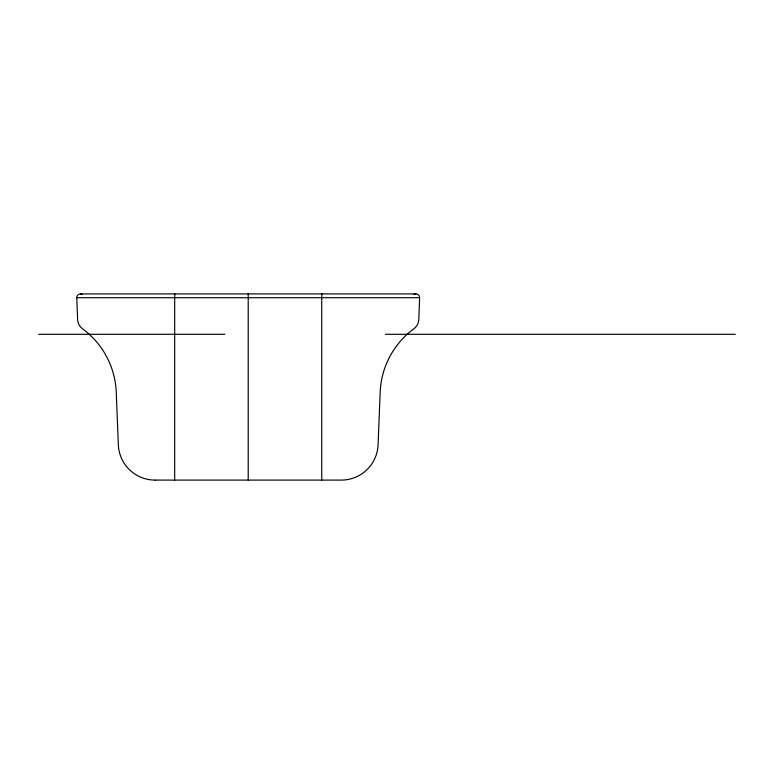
<?xml version="1.0" encoding="UTF-8"?>
<svg xmlns="http://www.w3.org/2000/svg" width="774" height="774" viewBox="0 0 774 774"><rect width="100%" height="100%" fill="white"/><g stroke="black" fill="none" stroke-linecap="round" stroke-linejoin="round"><path stroke-width="1.16" d="M174.682 294.478L174.682 293.927L174.682 480.093M413.993 294.478A3.676 3.676 0 0 1 419.634 297.719L418.811 319.449A12.258 12.258 0 0 1 413.819 328.844A82.712 82.712 0 0 0 380.179 392.166L378.08 444.798A36.765 36.765 0 0 1 341.344 480.093L155.158 480.093M80.477 293.907L415.938 293.907M155.071 480.093A36.765 36.765 0 0 1 118.335 444.798L116.235 392.166A82.712 82.712 0 0 0 82.595 328.844A12.258 12.258 0 0 1 77.603 319.449L76.781 297.719L419.614 297.719M38.7 334.3L224.876 334.3M385.394 334.3L735.261 334.3M321.742 294.478L321.742 293.927L321.742 480.093M248.212 293.927L248.212 480.093M76.781 297.719A3.676 3.676 0 0 1 82.421 294.478"/></g></svg>
